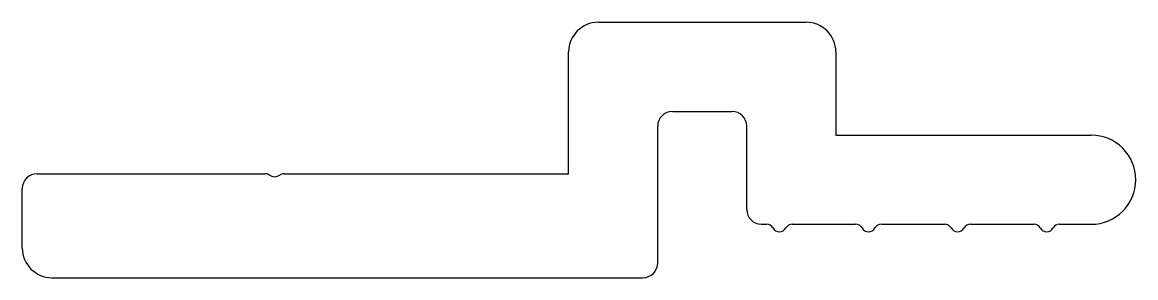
# Model space of a CAD drawing. Extents: x 1721.4 to 1758.9, y 1602 to 1610.6.
import ezdxf

# ---------------------------------------------------------------- set-up
doc = ezdxf.new("R2010")
doc.units = 0
doc.layers.get('0').update_dxf_attribs({"linetype": 'CONTINUOUS'})

msp = doc.modelspace()

# ---------------------------------------------------------------- linework, layer by layer
for p, q in [((1740.784, 1610.592), (1747.784, 1610.592)), ((1739.784, 1605.492), (1739.784, 1609.592)), ((1748.784, 1609.592), (1748.784, 1606.792)), ((1743.284, 1607.592), (1745.284, 1607.592)), ((1742.784, 1602.492), (1742.784, 1607.092)), ((1745.784, 1604.292), (1745.784, 1607.092)), ((1748.784, 1606.792), (1757.384, 1606.792)), ((1721.884, 1605.492), (1729.568, 1605.492)), ((1730.2, 1605.492), (1739.784, 1605.492)), ((1721.384, 1602.992), (1721.384, 1604.992)), ((1746.284, 1603.792), (1746.451, 1603.792)), ((1747.317, 1603.792), (1749.451, 1603.792)), ((1750.317, 1603.792), (1752.451, 1603.792)), ((1753.317, 1603.792), (1755.451, 1603.792)), ((1756.317, 1603.792), (1757.384, 1603.792)), ((1722.384, 1601.992), (1742.284, 1601.992))]:
    msp.add_line(p, q)
for centre, radius, start, end in [((1740.784, 1609.592), 1, 90, 180), ((1747.784, 1609.592), 1, 0, 90), ((1743.284, 1607.092), 0.5, 90, 180), ((1745.284, 1607.092), 0.5, 0, 90), ((1757.384, 1605.292), 1.5, 270, 90), ((1721.884, 1604.992), 0.5, 90, 180), ((1729.568, 1605.242), 0.25, 54.9032, 90), ((1729.884, 1605.692), 0.3, 234.9032, 305.0968), ((1730.2, 1605.242), 0.25, 90, 125.0968), ((1746.284, 1604.292), 0.5, 180, 270), ((1746.451, 1603.542), 0.25, 30, 90), ((1746.884, 1603.792), 0.25, 210, 330), ((1747.317, 1603.542), 0.25, 90, 150), ((1749.451, 1603.542), 0.25, 30, 90), ((1749.884, 1603.792), 0.25, 210, 330), ((1750.317, 1603.542), 0.25, 90, 150), ((1752.451, 1603.542), 0.25, 30, 90), ((1752.884, 1603.792), 0.25, 210, 330), ((1753.317, 1603.542), 0.25, 90, 150), ((1755.451, 1603.542), 0.25, 30, 90), ((1755.884, 1603.792), 0.25, 210, 330), ((1756.317, 1603.542), 0.25, 90, 150), ((1722.384, 1602.992), 1, 180, 270), ((1742.284, 1602.492), 0.5, 270, 0)]:
    msp.add_arc(centre, radius, start, end)

doc.saveas('drawing.dxf')
